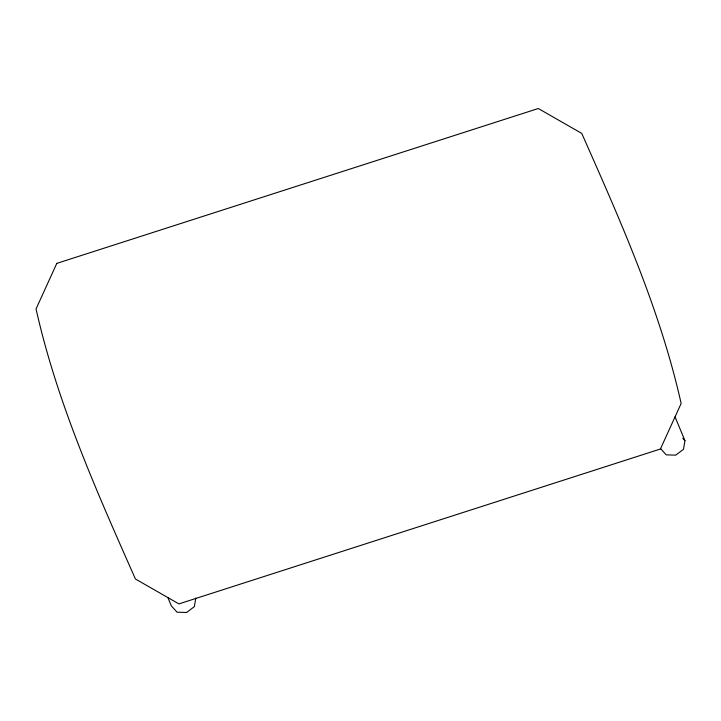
<?xml version="1.0" encoding="UTF-8"?>
<svg xmlns="http://www.w3.org/2000/svg" width="721" height="721" viewBox="0 0 721 721"><rect width="100%" height="100%" fill="white"/><g stroke="black" fill="none" stroke-linecap="round" stroke-linejoin="round"><path stroke-width="1.08" d="M195.797 598.015L194.355 606.622L186.595 612.49L177.06 612.183L171.337 605.883L167.885 597.592M675.027 416.828L684.95 440.675L683.508 449.282L675.748 455.149L666.213 454.843L660.49 448.543M682.805 438.314L684.95 440.675M56.788 263.39L36.05 308.949C57.112 402.931 96.605 491.298 135.431 578.999L178.898 603.901L660.409 449.012L681.147 403.463C660.075 309.48 620.592 221.113 581.757 133.412L538.299 108.511L56.788 263.39"/></g></svg>
